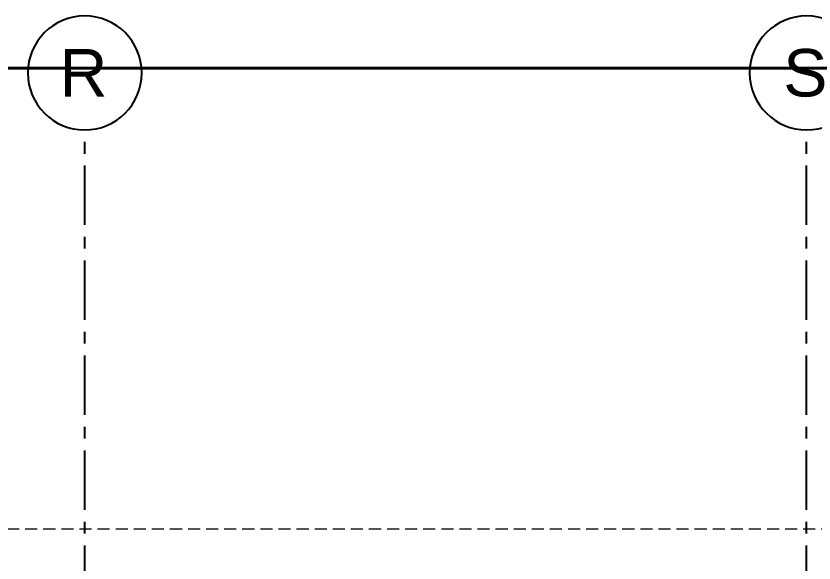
# Model space of a CAD drawing. Header units: millimetres. Extents: x -379292 to 1221486, y 92049 to 447512.
# Drawn here: x 178623 to 187026, y 278559 to 284319 of the extents above; entities that cross this region are included whole.
import ezdxf
from ezdxf.enums import TextEntityAlignment as Align
from ezdxf.lldxf.tags import DXFTag

# ---------------------------------------------------------------- set-up
doc = ezdxf.new("R2010")
doc.units = ezdxf.units.MM
doc.linetypes.add('CENTER', pattern=[2, 1.25, -0.25, 0.25, -0.25])
doc.linetypes.add('HIDDEN', pattern=[9.525, 6.35, -3.175])
doc.layers.add('0-KRCN-SHT-PİSSU-BORU', color=220, linetype='PISSU_LINE50', lineweight=40)
doc.layers.add('06_FORMWORK HIDDEN', color=252, linetype='HIDDEN2', lineweight=0)
doc.layers.add('05_AXIS', color=211, linetype='CENTER')
doc.layers.add('05_AXIS NAME', color=7, linetype='Continuous')
doc.styles.add('MUF', font='isocpeur.ttf')
doc.styles.add('YAZI-5', font='arial.ttf', dxfattribs={"height": 5})
tags = doc.linetypes.add('HIDDEN2', pattern=[0.1875, 0.125, -0.0625]).pattern_tags.tags
tags[6:7] = [DXFTag(74, 4), DXFTag(75, 0), DXFTag(340, '0'), DXFTag(46, 0.0), DXFTag(50, 0.0), DXFTag(44, 0.0), DXFTag(45, 0.0)]
tags[4:5] = [DXFTag(74, 4), DXFTag(75, 0), DXFTag(340, '0'), DXFTag(46, 0.0), DXFTag(50, 0.0), DXFTag(44, 0.0), DXFTag(45, 0.0)]
doc.linetypes.add('PISSU_LINE50', pattern='A,50,-10,["C",MUF,S=10,R=0,X=1,Y=-5],0', length=60)

# ---------------------------------------------------------------- blocks, each defined once
blk = doc.blocks.new('AWAKS ADI')
at = {"layer": '05_AXIS NAME', "color": 2}
blk.add_circle((0, 0), 6, dxfattribs=at)
at = {"layer": '05_AXIS NAME', "style": 'YAZI-5'}
blk.add_attdef('AKSADI', text='', height=5, dxfattribs=at).set_placement((0, 0), align=Align.MIDDLE_CENTER)
blk = doc.blocks.new('202_Aks')
at = {"layer": '05_AXIS', "ltscale": 500}
for p, q in [((122700, 0), (122700, 5000)), ((130300, 0), (130300, 5000))]:
    blk.add_line(p, q, dxfattribs=at)
at = {"layer": '05_AXIS NAME'}
ref = blk.add_blockref('AWAKS ADI', (122700, 5600), dxfattribs=dict(at, xscale=-100, yscale=100, zscale=100))
ref.add_attrib('AKSADI', 'R', dxfattribs={"height": 500, "style": 'YAZI-5'}).set_placement((122686, 5602), align=Align.MIDDLE_CENTER)
ref = blk.add_blockref('AWAKS ADI', (130300, 5600), dxfattribs=dict(at, xscale=-100, yscale=100, zscale=100))
ref.add_attrib('AKSADI', 'S', dxfattribs={"height": 500, "style": 'YAZI-5'}).set_placement((130286, 5602), align=Align.MIDDLE_CENTER)
blk = doc.blocks.new('OtoParkBodrumKatMimari')
at = {"layer": '06_FORMWORK HIDDEN', "linetype": 'HIDDEN', "ltscale": 20}
blk.add_line((4200, 178100), (136100, 178100), dxfattribs=at)
at = {"layer": '05_AXIS'}
blk.add_blockref('202_Aks', (5000, 177300), dxfattribs=at)
blk = doc.blocks.new('A$Cbceac246')
at = {"layer": '0-KRCN-SHT-PİSSU-BORU', "color": 5, "ltscale": 2}
blk.add_line((7293.1, 18264.83), (4359.97, 18264.96), dxfattribs=at)

msp = doc.modelspace()

# ---------------------------------------------------------------- block references
at = {"color": 8}
msp.add_blockref('OtoParkBodrumKatMimari', (51648, 100818.8), dxfattribs=at)

# ---------------------------------------------------------------- next in the draw order: block references
at = {"color": 30, "xscale": 10, "yscale": 10, "zscale": 10}
msp.add_blockref('A$Cbceac246', (121948, 101118.8), dxfattribs=at)

doc.saveas('drawing.dxf')
